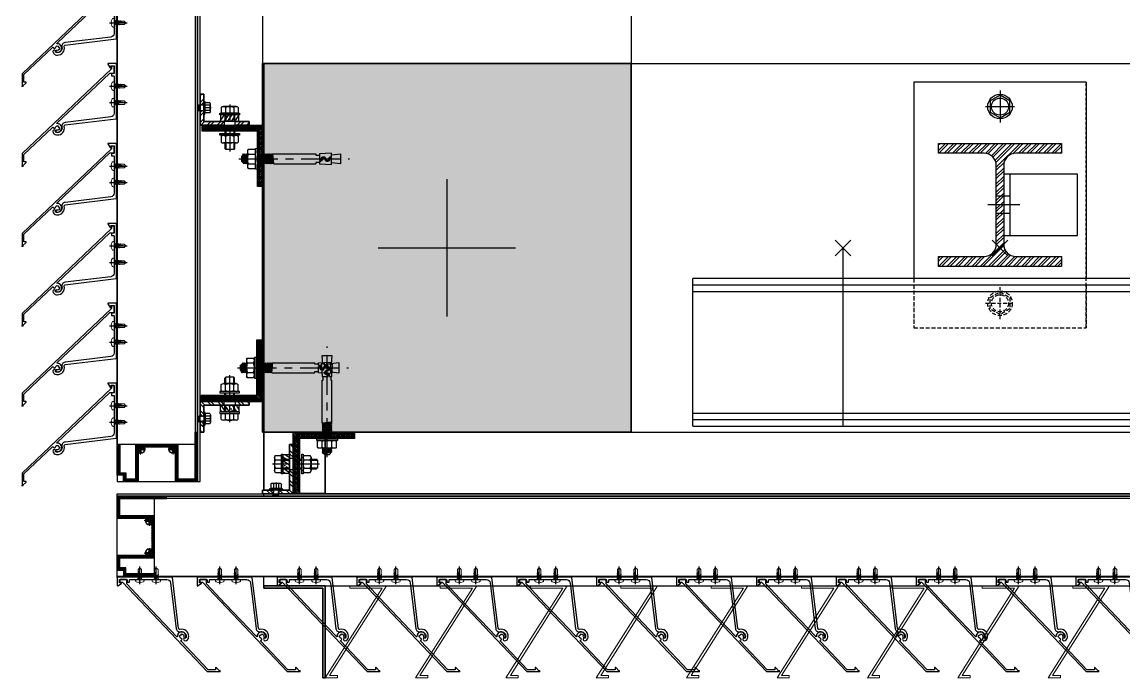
# Model space of a CAD drawing. Header units: millimetres. Extents: x 2519235 to 7246330, y 25937 to 201821.
# Drawn here: x 2717348 to 2718245, y 136462 to 136996 of the extents above; entities that cross this region are included whole.
import ezdxf

# ---------------------------------------------------------------- set-up
doc = ezdxf.new("R2010")
doc.units = ezdxf.units.MM
doc.set_wipeout_variables(frame=1)
for name, pattern in [('CENTER', [50.8, 31.75, -6.35, 6.35, -6.35]), ('DXK_LINE_DOT2', [3.9198, 1.9599, -1.9599]), ('HIDDEN', [0.375, 0.25, -0.125]), ('HIDDEN2', [4.7625, 3.175, -1.5875])]:
    doc.linetypes.add(name, pattern=pattern)
for name, color, linetype in [('000 - 0_HIDE_OBJ_FRAMING_DEF_SUB_1', 7, 'Continuous'), ('000 - CONCRETE_COL_CUT_COLOR_1', 7, 'Continuous'), ('000 - CONCRETE_COL_CUT_COLOR_5', 7, 'Continuous'), ('000 - CONCRETE_COL_HATCH_', 7, 'Continuous'), ('000 - CONCRETE_COL_WIPEOUT_', 7, 'Continuous'), ('000 - STRUCTURE_STEEL_ACCESORIES_MAIN_COLOR_2', 7, 'Continuous'), ('000 - STRUCTURE_STEEL_ACCESORIES_WIPEOUT_', 7, 'Continuous'), ('010 - ASPG_ACCESSORIES_HATCH_', 7, 'Continuous'), ('010 - ASPG_ACCESSORIES_MAIN_COLOR_1', 7, 'Continuous'), ('010 - ASPG_ACCESSORIES_SUB_COLOR_1', 7, 'Continuous'), ('010 - ASPG_ACCESSORIES_SUB_COLOR_2', 7, 'Continuous'), ('010 - ASPG_ACCESSORIES_SYMBOL_', 7, 'Continuous'), ('010 - ASPG_ACCESSORIES_WIPEOUT_', 7, 'Continuous'), ('010 - ASPG_EXTR_DEF_SUB', 7, 'Continuous'), ('010 - ASPG_EXTR_MAIN_COLOR_2', 7, 'Continuous'), ('010 - ASPG_FASTERN_DEF_SUB', 7, 'Continuous'), ('010 - ASPG_FASTERN_HIDDEN_', 7, 'Continuous'), ('010 - ASPG_FASTERN_MAIN_COLOR_1', 7, 'Continuous'), ('010 - ASPG_FASTERN_SUB_COLOR_2', 7, 'Continuous'), ('010 - ASPG_FRAMING_CUT_COLOR_4', 7, 'Continuous'), ('010 - ASPG_FRAMING_HATCH_', 7, 'Continuous'), ('010 - ASPG_FRAMING_MAIN_COLOR_2', 7, 'Continuous'), ('010 - ASPG_FRAMING_SUB_COLOR_2', 7, 'Continuous'), ('010 - ASPG_FRAMING_WIPEOUT_', 7, 'Continuous'), ('_BOLT-M10', 7, 'Continuous'), ('_C-SC', 7, 'Continuous'), ('_Hatch', 7, 'Continuous'), ('_LOUVER-SB', 7, 'Continuous'), ('A-GENM', 7, 'Continuous'), ('A-GLAZ-CURT', 7, 'Continuous'), ('BOLT & SCREW', 7, 'Continuous'), ('Center Line', 7, 'CENTER'), ('Xref-PLAN-106.940$0$_C300x300', 7, 'Continuous'), ('Xref-PLAN-106.940$0$_PP-Dim', 7, 'Continuous')]:
    doc.layers.add(name, color=color, linetype=linetype)
doc.layers.add('12-GRID', color=7, linetype='CENTER', lineweight=13)
doc.layers.add('SCREW', color=7, linetype='Continuous', lineweight=5)
pattern_1 = [(45, (68845973.911, -106253.634), (-4.0411152545, 4.0411152545), []), (45, (68845976.6053, -106253.634), (-4.0411152545, 4.0411152545), [])]

# ---------------------------------------------------------------- blocks, each defined once
blk = doc.blocks.new('_C-SC')
at = {"layer": '_Hatch'}
h = blk.add_hatch(dxfattribs=at)
h.set_pattern_fill('STEEL', scale=1.5)
h.set_pattern_definition([(45, (-1941.0177, -2436.031), (-3.367596, 3.367596), []), (45, (-1941.0177, -2433.6497), (-3.367596, 3.367596), [])])
h.paths.add_polyline_path([(3, 67), (3, 3, 0.414214), (13, -7), (50, -7), (50, -15), (-50, -15), (-50, -7), (-13, -7, 0.414214), (-3, 3), (-3, 67, 0.414214), (-13, 77), (-50, 77), (-50, 85), (50, 85), (50, 77), (13, 77, 0.414214)])
at = {"color": 7, "linetype": 'Continuous'}
for p, q in [((70, 135), (-70, 135)), ((-70, 135), (-70, -25)), ((70, 135), (70, -25))]:
    blk.add_line(p, q, dxfattribs=at)
at = {"color": 7, "linetype": 'DXK_LINE_DOT2'}
for p, q in [((-70, 135), (-70, -25)), ((70, 135), (-70, 135)), ((70, -25), (70, 135))]:
    blk.add_line(p, q, dxfattribs=at)
at = {"color": 7, "linetype": 'HIDDEN2'}
for p, q in [((-70, -25), (-70, -65)), ((70, -65), (70, -25)), ((-70, -30.08), (-70, -65)), ((70, -30.08), (70, -65)), ((-70, -65), (70, -65)), ((-70, -65), (70, -65))]:
    blk.add_line(p, q, dxfattribs=at)
at = {"color": 7}
blk.add_lwpolyline([(-50, 85), (50, 85), (50, 77), (13, 77, 0.414214), (3, 67), (3, 3, 0.414214), (13, -7), (50, -7), (50, -15), (-50, -15), (-50, -7), (-13, -7, 0.414214), (-3, 3), (-3, 67, 0.414214), (-13, 77), (-50, 77)], format="xyb", close=True, dxfattribs=at)
for points in [[(63, 60), (3, 60), (3, 10), (63, 10)], [(63, 60), (8, 60), (8, 10), (63, 10)]]:
    blk.add_lwpolyline(points, close=True, dxfattribs=at)
at = {"layer": '_BOLT-M10', "color": 7}
for p, q in [((0, 128.05), (0, 101.95)), ((-11.69, 115), (11.69, 115)), ((3, 42), (-3, 42)), ((8, 42), (3, 42)), ((16, 35), (-10, 35)), ((3, 28), (-3, 28)), ((8, 28), (3, 28))]:
    blk.add_line(p, q, dxfattribs=at)
blk.add_lwpolyline([(-8, 110.38), (0, 105.76), (8, 110.38), (8, 119.62), (0, 124.24), (-8, 119.62)], close=True, dxfattribs=at)
for radius in [10, 6.93]:
    blk.add_circle((0, 115), radius, dxfattribs=at)
at = {"layer": 'Defpoints', "color": 7}
for p, q in [((6.35, -6.35), (-6.35, 6.35)), ((-6.35, -6.35), (6.35, 6.35))]:
    blk.add_line(p, q, dxfattribs=at)
at = {"layer": 'Defpoints', "color": 7, "linetype": 'HIDDEN2'}
for p, q in [((0, -58.05), (0, -31.95)), ((-11.69, -45), (11.69, -45))]:
    blk.add_line(p, q, dxfattribs=at)
blk.add_lwpolyline([(-8, -40.38), (0, -35.76), (8, -40.38), (8, -49.62), (0, -54.24), (-8, -49.62)], close=True, dxfattribs=at)
for radius in [10, 6.93]:
    blk.add_circle((0, -45), radius, dxfattribs=at)
blk = doc.blocks.new('*U363')
at = {"color": 7}
for p, q in [((5227.89, -25), (-122.11, -25)), ((-122.11, -144.93), (-122.11, -25)), ((-122.11, -30.08), (5227.89, -30.08)), ((-122.11, -35.39), (5227.89, -35.39)), ((-122.11, -134.54), (5227.89, -134.54)), ((-122.11, -139.62), (5227.89, -139.62)), ((-122.11, -144.93), (5227.89, -144.93))]:
    blk.add_line(p, q, dxfattribs=at)
at = {"layer": 'Defpoints', "color": 7}
for p, q in [((6.35, -6.35), (-6.35, 6.35)), ((-6.35, -6.35), (6.35, 6.35)), ((0, 0), (0, -144.93))]:
    blk.add_line(p, q, dxfattribs=at)
blk = doc.blocks.new('DPA_CP_Entrance Louver Grill Vertical - Louver Grill Vertical Z-27953553-ENTRANCE 1 - LOWER ROOF LEVEL PLAN')
at = {"layer": '000 - 0_HIDE_OBJ_FRAMING_DEF_SUB_1', "color": 7, "lineweight": 35}
for p, q in [((652, 200), (650, 200)), ((650, 200), (650, 125)), ((652, 127), (652, 200)), ((700, 127), (652, 127)), ((700, 125), (700, 127)), ((650, 125), (700, 125)), ((700, 50), (650, 50)), ((650, 50), (650, 0)), ((700, 0), (700, 50)), ((650, 0), (700, 0))]:
    blk.add_line(p, q, dxfattribs=at)
at = {"layer": '000 - 0_HIDE_OBJ_FRAMING_DEF_SUB_1', "color": 7}
for p, q in [((700, 125), (-700, 125)), ((700, 125), (700, 50)), ((700, 50), (-700, 50))]:
    blk.add_line(p, q, dxfattribs=at)
blk = doc.blocks.new('GM_Louver Grill Vertical Z1 - Z Profile-27946408-ENTRANCE 1 - LOWER ROOF LEVEL PLAN')
at = {"layer": '000 - 0_HIDE_OBJ_FRAMING_DEF_SUB_1', "color": 7, "lineweight": 9}
for p, q in [((46.37, 73), (0.1, 0)), ((3.73, 2), (50, 75)), ((50, 75), (40, 75)), ((40, 75), (40, 73)), ((40, 73), (46.37, 73)), ((0.1, 0), (30, 0)), ((30, 2), (3.73, 2)), ((30, 0), (30, 2))]:
    blk.add_line(p, q, dxfattribs=at)
blk = doc.blocks.new('A$C7e7c92b9')
at = {"layer": 'A-GENM', "color": 7, "lineweight": 9, "rotation": 180}
for p in [(118720.18, 9933.47), (118793.71, 9933.47), (118867.24, 9933.47), (118940.77, 9933.47), (119014.3, 9933.47), (119087.83, 9933.47), (119161.35, 9933.47), (119234.88, 9933.47), (119308.41, 9933.47)]:
    blk.add_blockref('GM_Louver Grill Vertical Z1 - Z Profile-27946408-ENTRANCE 1 - LOWER ROOF LEVEL PLAN', p, dxfattribs=at)
at = {"layer": 'A-GLAZ-CURT', "color": 7, "rotation": 180}
blk.add_blockref('DPA_CP_Entrance Louver Grill Vertical - Louver Grill Vertical Z-27953553-ENTRANCE 1 - LOWER ROOF LEVEL PLAN', (119320.18, 10058.47), dxfattribs=at)
blk = doc.blocks.new('Xref-PLAN-106.940$0$_C300-300')
at = {"color": 7}
blk.add_lwpolyline([(-150, 0), (150, 0), (150, -300), (-150, -300)], close=True, dxfattribs=at)
at = {"layer": 'Defpoints', "color": 7}
for p, q in [((0, -94.1), (0, -205.9)), ((-55.9, -150), (55.9, -150))]:
    blk.add_line(p, q, dxfattribs=at)
blk = doc.blocks.new('Xref-PLAN-106.940')
at = {"layer": 'Xref-PLAN-106.940$0$_PP-Dim', "color": 7}
for p, q in [((118619.18, 12230.69), (118619.18, 10058.4)), ((118919.18, 12230.69), (118919.18, 10358.4)), ((118919.18, 10358.4), (124394.18, 10358.4)), ((118619.18, 10058.4), (124394.18, 10058.4))]:
    blk.add_line(p, q, dxfattribs=at)
at = {"layer": 'Xref-PLAN-106.940$0$_C300x300', "color": 7}
blk.add_blockref('Xref-PLAN-106.940$0$_C300-300', (118769.18, 10358.4), dxfattribs=at)
blk = doc.blocks.new('*U2096')
at = {"layer": '000 - CONCRETE_COL_HATCH_'}
h = blk.add_hatch(dxfattribs=at)
h.set_pattern_fill('AR-CONC', scale=0.04)
h.set_pattern_definition([(50, (598.004, -835906.8257), (7.28738676, -0.63756342), [0.762, -8.382]), (355, (598.004, -835906.826), (-1.40973686, 7.64227381), [0.6096, -6.70562337]), (100.4514447, (598.6115, -835906.879), (5.877649884, 7.004710076), [0.64760035, -7.123609784]), (46.1842, (598.004, -835904.794), (10.84316164, -1.68169312), [1.143, -12.573]), (96.6355576, (598.908, -835904.934), (9.49616536, 9.89704498), [0.97140093, -10.68542433]), (351.1841512, (598.004, -835904.794), (9.49616536, 9.89704498), [0.91439868, -10.05838928]), (21, (599.02, -835905.3017), (6.06457565, -4.090607927), [0.762, -8.382]), (326, (599.02, -835905.302), (2.472081134, 7.367518645), [0.6096, -6.7056]), (71.451445, (599.5256, -835905.6426), (8.53665677, 3.276910755), [0.64760035, -7.123597504]), (37.5, (598.0042, -835906.8257), (0.12354413, 3.382201555), [0, -6.62432, 0, -6.8072, 0, -6.731]), (7.5, (598.0042, -835906.8257), (2.6727865, 4.007222993), [0, -3.88112, 0, -6.47192, 0, -2.5654]), (327.5, (595.7385, -835906.8257), (5.423623807, -0.22914976), [0, -2.54, 0, -7.9248, 0, -10.5156]), (317.5, (594.7225, -835906.8257), (5.925167255, 1.01705964), [0, -3.302, 0, -5.26288, 0, -7.4676])])
h.paths.add_polyline_path([(0, 0), (299, 0), (299, 300), (0, 300)])
at = {"layer": '000 - CONCRETE_COL_CUT_COLOR_1', "color": 7, "lineweight": -2}
blk.add_lwpolyline([(0, 0), (299, 0), (299, 300), (0, 300), (0, 300), (0, 300), (0, 300), (0, 300), (0, 300), (0, 300), (0, 300), (0, 300), (0, 300), (0, 300), (0, 300), (0, 300), (0, 300), (0, 300), (0, 300), (0, 300), (0, 300), (0, 300), (0, 300), (0, 300), (0, 300), (0, 300), (0, 300), (0, 300), (0, 300), (0, 300), (0, 300), (0, 300), (0, 300), (0, 300), (0, 300), (0, 300), (0, 300), (0, 300), (0, 300), (0, 300), (0, 300), (0, 300), (0, 300), (0, 300), (0, 300), (0, 300), (0, 300), (0, 300)], close=True, dxfattribs=at)
blk = doc.blocks.new('A$C6d15e31b')
at = {"color": 7}
blk.add_blockref('Xref-PLAN-106.940', (-135619.34, -23258.4), dxfattribs=at)
at = {"layer": '000 - 0_HIDE_OBJ_FRAMING_DEF_SUB_1', "color": 7}
blk.add_blockref('A$C7e7c92b9', (-135619.34, -23258.4), dxfattribs=at)
at = {"layer": '_C-SC', "color": 7}
blk.add_blockref('_C-SC', (-16400.07, -13050), dxfattribs=at)
at = {"layer": '_LOUVER-SB', "color": 7}
blk.add_blockref('*U363', (-16527.89, -13050), dxfattribs=at)
at = {"layer": '000 - CONCRETE_COL_CUT_COLOR_5', "color": 7}
blk.add_blockref('*U2096', (-16999.16, -13200), dxfattribs=at)
blk = doc.blocks.new('*U2952')
at = {"layer": '12-GRID', "color": 7, "linetype": 'CENTER'}
for p, q in [((0, -6.2), (0, 2.2)), ((-4.2, -2), (4.2, -2))]:
    blk.add_line(p, q, dxfattribs=at)
at = {"layer": 'BOLT & SCREW', "color": 7}
for p, q in [((-0.55, -1.77), (-1.77, -1.56)), ((-0.55, -2.23), (-1.77, -2.44)), ((-0.46, -1.77), (-0.88, -1.56)), ((-0.46, -2.23), (-0.88, -2.44)), ((-0.23, -1.45), (-0.44, -0.23)), ((-0.23, -1.54), (-0.44, -1.12)), ((-0.23, -2.46), (-0.44, -2.88)), ((-0.23, -2.55), (-0.44, -3.77)), ((0.23, -1.45), (0.44, -0.23)), ((0.23, -1.54), (0.44, -1.12)), ((0.44, -2.88), (0.23, -2.46)), ((0.23, -2.55), (0.44, -3.77)), ((0.46, -1.77), (0.88, -1.56)), ((0.46, -2.23), (0.88, -2.44)), ((0.55, -1.77), (1.77, -1.56)), ((0.55, -2.23), (1.77, -2.44))]:
    blk.add_line(p, q, dxfattribs=at)
for points in [[(-1.77, -1.56), (-0.88, -1.56, 0.414214), (-0.44, -1.12), (-0.44, -0.23), (0.44, -0.23), (0.44, -1.12, 0.414214), (0.88, -1.56), (1.77, -1.56), (1.77, -2.44), (0.88, -2.44, 0.414214), (0.44, -2.88), (0.44, -3.77), (-0.44, -3.77), (-0.44, -2.88, 0.414214), (-0.88, -2.44), (-1.77, -2.44)], [(0.23, -2.46, -0.414214), (0.46, -2.23), (0.55, -2.23), (0.55, -1.77), (0.46, -1.77, -0.414214), (0.23, -1.54), (0.23, -1.45), (-0.23, -1.45), (-0.23, -1.54, -0.414214), (-0.46, -1.77), (-0.55, -1.77), (-0.55, -2.23), (-0.46, -2.23, -0.414214), (-0.23, -2.46), (-0.23, -2.55), (0.23, -2.55)]]:
    blk.add_lwpolyline(points, format="xyb", close=True, dxfattribs=at)
blk.add_circle((0, -2), 3.5, dxfattribs=at)
blk = doc.blocks.new('000_ASPG_TYP_FILES_20260218-010703_FRAME_EXTR_')
at = {"layer": '010 - ASPG_FRAMING_HATCH_'}
h = blk.add_hatch(dxfattribs=at)
h.set_pattern_fill('ANSI32', scale=0.1, angle=180)
edge = h.paths.add_edge_path()
edge.add_line((2, 16), (2, 2))
edge.add_line((2, 2), (39.7, 2))
edge.add_arc((39.7, 1.7), 0.3, 0, 90, ccw=False)
edge.add_line((40, 1.7), (40, 0.3))
edge.add_arc((39.7, 0.3), 0.3, -90, 0, ccw=False)
edge.add_line((39.7, 0), (0.3, 0))
edge.add_arc((0.3, 0.3), 0.3, 180, 270, ccw=False)
edge.add_line((0, 0.3), (0, 17.7))
edge.add_arc((0.3, 17.7), 0.3, 90, 180, ccw=False)
edge.add_line((0.3, 18), (22.56, 18))
edge.add_arc((22.56, 18.5), 0.5, 270, 380.20955)
edge.add_arc((26.17, 19.83), 3.35, 182.06379, 200.20955, ccw=False)
edge.add_arc((23.58, 19.74), 0.76, 2.06379, 182.06379, ccw=False)
edge.add_arc((26.17, 19.83), 1.83, 182.06379, 447.93621)
edge.add_arc((26.26, 22.42), 0.76, 87.93621, 267.93621, ccw=False)
edge.add_arc((26.17, 19.83), 3.35, 69.79045, 87.93621, ccw=False)
edge.add_arc((27.5, 23.44), 0.5, 249.79045, 360)
edge.add_line((28, 23.44), (28, 26.68))
edge.add_line((28, 26.68), (28.5, 27.18))
edge.add_line((28.5, 27.18), (28, 27.68))
edge.add_line((28, 27.68), (28, 38.62))
edge.add_line((28, 38.62), (28.5, 39.12))
edge.add_line((28.5, 39.12), (28, 39.62))
edge.add_line((28, 39.62), (28, 42.86))
edge.add_arc((27.5, 42.86), 0.5, 0, 110.20955)
edge.add_arc((26.17, 46.47), 3.35, 272.06379, 290.20955, ccw=False)
edge.add_arc((26.26, 43.88), 0.76, 92.06379, 272.06379, ccw=False)
edge.add_arc((26.17, 46.47), 1.83, 272.06379, 537.93621)
edge.add_arc((23.58, 46.56), 0.76, 177.93621, 357.93621, ccw=False)
edge.add_arc((26.17, 46.47), 3.35, 159.79045, 177.93621, ccw=False)
edge.add_arc((22.56, 47.8), 0.5, 339.79045, 450)
edge.add_line((22.56, 48.3), (0.3, 48.3))
edge.add_arc((0.3, 48.6), 0.3, 180, 270, ccw=False)
edge.add_line((0, 48.6), (0, 60))
edge.add_arc((0.3, 60), 0.3, 90, 180, ccw=False)
edge.add_line((0.3, 60.3), (5, 60.3))
edge.add_line((5, 60.3), (5, 65))
edge.add_arc((5.3, 65), 0.3, 90, 180, ccw=False)
edge.add_line((5.3, 65.3), (30, 65.3))
edge.add_line((30, 65.3), (30, 63.6))
edge.add_arc((29.7, 63.6), 0.3, -90, 0, ccw=False)
edge.add_line((29.7, 63.3), (7.3, 63.3))
edge.add_arc((7.3, 63), 0.3, 90, 180)
edge.add_line((7, 63), (7, 58.3))
edge.add_line((7, 58.3), (2.3, 58.3))
edge.add_arc((2.3, 58), 0.3, 90, 180)
edge.add_line((2, 58), (2, 50.6))
edge.add_arc((2.3, 50.6), 0.3, 180, 270)
edge.add_line((2.3, 50.3), (29.7, 50.3))
edge.add_arc((29.7, 50), 0.3, 0, 90, ccw=False)
edge.add_line((30, 50), (30, 26.68))
edge.add_line((30, 26.68), (30, 16.3))
edge.add_arc((29.7, 16.3), 0.3, -90, 0, ccw=False)
edge.add_line((29.7, 16), (2, 16))
at = {"layer": '010 - ASPG_FRAMING_CUT_COLOR_4', "color": 7}
blk.add_lwpolyline([(2, 16), (2, 2), (39.7, 2, -0.414214), (40, 1.7), (40, 0.3, -0.414214), (39.7, 0), (0.3, 0, -0.414214), (0, 0.3), (0, 17.7, -0.414214), (0.3, 18), (22.56, 18, 0.52173), (23.03, 18.67, -0.079342), (22.82, 19.71, -1), (24.34, 19.76, 2.296346), (26.24, 21.66, -1), (26.29, 23.18, -0.079342), (27.33, 22.97, 0.52173), (28, 23.44), (28, 26.68), (28.5, 27.18), (28, 27.68), (28, 38.62), (28.5, 39.12), (28, 39.62), (28, 42.86, 0.52173), (27.33, 43.33, -0.079342), (26.29, 43.12, -1), (26.24, 44.64, 2.296346), (24.34, 46.54, -1), (22.82, 46.59, -0.079342), (23.03, 47.63, 0.52173), (22.56, 48.3), (0.3, 48.3, -0.414214), (0, 48.6), (0, 60, -0.414214), (0.3, 60.3), (5, 60.3), (5, 65, -0.414214), (5.3, 65.3), (30, 65.3), (30, 63.6, -0.414214), (29.7, 63.3), (7.3, 63.3, 0.414214), (7, 63), (7, 58.3), (2.3, 58.3, 0.414214), (2, 58), (2, 50.6, 0.414214), (2.3, 50.3), (29.7, 50.3, -0.414214), (30, 50), (30, 26.68), (30, 16.3, -0.414214), (29.7, 16)], format="xyb", close=True, dxfattribs=at)
at = {"color": 7}
for p in [(26.17, 48.47), (26.17, 21.83)]:
    blk.add_blockref('*U2952', p, dxfattribs=at)
blk = doc.blocks.new('PZG35-9D5')
at = {"layer": 'Center Line', "color": 7}
blk.add_line((0, 3.73), (0, -10.53), dxfattribs=at)
at = {"layer": 'SCREW', "color": 7}
for p, q in [((-1.4, 0), (-1.4, -1.09)), ((1.4, 0), (1.4, -0.59)), ((-1.85, -1.4), (1.85, -0.9)), ((-1.85, -1.4), (-1.4, -1.09)), ((-1.85, -1.4), (-1.4, -1.71)), ((-1.85, -2.7), (1.85, -2.2)), ((-1.85, -2.7), (-1.4, -2.39)), ((-1.85, -2.7), (-1.4, -3.01)), ((-1.85, -4), (-1.4, -3.69)), ((-1.85, -4), (-0.99, -3.88)), ((-1.85, -4), (-1.4, -4.31)), ((-1.4, -1.09), (1.4, -0.59)), ((-1.4, -1.71), (1.4, -1.21)), ((-1.4, -1.71), (-1.4, -2.39)), ((-1.4, -2.39), (1.4, -1.89)), ((-1.4, -3.01), (1.4, -2.51)), ((-1.4, -3.01), (-1.4, -3.69)), ((-1.4, -3.69), (-0.84, -3.59)), ((-1.4, -4.31), (-1.18, -4.27)), ((-1.4, -4.31), (-1.4, -8.1)), ((0, -9.5), (-1.4, -8.1)), ((0, -9.5), (1.4, -8.1)), ((0.56, -3.34), (1.4, -3.19)), ((0.71, -3.65), (1.85, -3.5)), ((0.71, -3.93), (1.4, -3.81)), ((0.71, -4.61), (1.4, -4.49)), ((0.71, -4.95), (1.85, -4.8)), ((0.71, -5.23), (1.4, -5.11)), ((1.85, -0.9), (1.4, -0.59)), ((1.85, -0.9), (1.4, -1.21)), ((1.4, -1.21), (1.4, -1.89)), ((1.85, -2.2), (1.4, -1.89)), ((1.85, -2.2), (1.4, -2.51)), ((1.4, -2.51), (1.4, -3.19)), ((1.85, -3.5), (1.4, -3.19)), ((1.85, -3.5), (1.4, -3.81)), ((1.4, -3.81), (1.4, -4.49)), ((1.85, -4.8), (1.4, -4.49)), ((1.85, -4.8), (1.4, -5.11)), ((1.4, -5.11), (1.4, -8.1))]:
    blk.add_line(p, q, dxfattribs=at)
blk.add_lwpolyline([(0, -9.5), (0.71, -5.23), (0.71, -3.6, 0.417657), (0.41, -3.3, 0.108102), (-0.84, -3.59), (-1.4, -4.7)], format="xyb", dxfattribs=at)
blk = doc.blocks.new('*U2951')
at = {"layer": 'SCREW', "color": 7}
blk.add_lwpolyline([(3.03, 1.78, 0.09906), (0.8, 2.55), (0.8, 2.27), (-0.8, 2.27), (-0.8, 2.55, 0.09906), (-3.03, 1.78, 0.266588), (-3.5, 0.96), (-3.5, 0.2, 0.414214), (-3.3, 0), (3.3, 0, 0.414214), (3.5, 0.2), (3.5, 0.96, 0.266588)], format="xyb", close=True, dxfattribs=at)
blk.add_blockref('PZG35-9D5', (0, 0), dxfattribs=at)
blk = doc.blocks.new('*U2950')
at = {"color": 7}
blk.add_point((0, 0), dxfattribs=at)
at = {"layer": '010 - ASPG_ACCESSORIES_MAIN_COLOR_1', "color": 7}
blk.add_lwpolyline([(-39.7, -0.6, 0.414214), (-40, -0.9), (-40, -7.37, 0.57735), (-39.65, -7.57), (-36.64, -5.83, 0.767327), (-36.79, -5.3), (-37.9, -5.3, -0.414214), (-38.2, -5), (-38.2, -2.8, -0.414214), (-38, -2.6), (-32.18, -2.6, -0.388879), (-31.98, -2.78), (-31.85, -4.34, 0.388879), (-31.35, -4.8), (-30.3, -4.8, 0.414214), (-30, -4.5), (-30, -2.9, -0.414214), (-29.7, -2.6), (0.41, -2.6, -0.378969), (3.39, -5.24), (7.95, -42.52, 0.446593), (11.62, -45.08, -0.489802), (16.08, -48.68), (16.06, -49.36, -0.18248), (15.8, -50.02, -0.267949), (15.33, -50.17, 1.122115), (15.1, -52.34, 0.405004), (18.06, -49.4), (18.08, -48.72, 0.489805), (11.16, -43.13, -0.446597), (9.94, -42.28), (4.87, -0.85, 0.364176), (4.57, -0.6)], format="xyb", close=True, dxfattribs=at)
at = {"layer": '010 - ASPG_EXTR_DEF_SUB', "color": 7}
for p in [(-40, -0.5), (43.44, -76.9), (43.44, -77.5)]:
    blk.add_point(p, dxfattribs=at)
at = {"layer": '010 - ASPG_EXTR_MAIN_COLOR_2', "color": 7}
blk.add_lwpolyline([(11.37, -48.15), (11.47, -47.44), (12.18, -47.56), (12.29, -46.79, -0.535538), (14.19, -49.17, 0.991572), (15.66, -49.58, 1.157025), (8.79, -48.77, -0.688558), (8.27, -48.99), (-17.14, -22.17), (-32.34, -6.13), (-32.34, -2.9, 0.414312), (-32.64, -2.6), (-37.54, -2.6, 0.414116), (-37.84, -2.9), (-37.84, -4.3, 0.414214), (-37.54, -4.6), (-35.99, -4.6, -0.205895), (-35.77, -4.69), (33.23, -77.5), (43.14, -77.5, 0.668179), (43.36, -76.99), (40.52, -74.15, 0.668179), (40.01, -74.36), (40.01, -76), (33.87, -76), (11.86, -52.78, -0.558354), (12.08, -51.95, 0.766275), (12.04, -50.39, -0.438583), (10.71, -48.05)], format="xyb", close=True, dxfattribs=at)
at = {"layer": 'SCREW', "color": 7, "rotation": 180}
for p in [(-21.65, -2.5), (-8.24, -2.5)]:
    blk.add_blockref('*U2951', p, dxfattribs=at)
blk = doc.blocks.new('*U2380')
at = {"color": 7}
blk.add_wipeout([(1440, 4), (60, 4), (60, 69.3), (1440, 69.3)], dxfattribs=at).dxf.layer = '010 - ASPG_FRAMING_WIPEOUT_'
at = {"layer": '010 - ASPG_FRAMING_MAIN_COLOR_2', "color": 7}
blk.add_lwpolyline([(1410, 69.3), (90, 69.3), (90, 6), (1410, 6)], close=True, dxfattribs=at)
at = {"layer": '010 - ASPG_FRAMING_SUB_COLOR_2', "color": 7}
for points in [[(1440, 4), (60, 4), (60, 69.3), (1440, 69.3)], [(60, 2), (60, 4), (1440, 4), (1440, 2)]]:
    blk.add_lwpolyline(points, close=True, dxfattribs=at)
at = {"color": 7, "xscale": -1, "rotation": 180}
for p in [(1075, 69.3), (1140, 69.3), (1205, 69.3), (1270, 69.3), (1335, 69.3), (1400, 69.3)]:
    blk.add_blockref('*U2950', p, dxfattribs=at)
at = {"color": 7, "xscale": -1}
blk.add_blockref('000_ASPG_TYP_FILES_20260218-010703_FRAME_EXTR_', (1440, 4), dxfattribs=at)
blk = doc.blocks.new('*U2379')
at = {"color": 7}
blk.add_wipeout([(1519.3, 4), (60, 4), (60, 69.3), (1519.3, 69.3)], dxfattribs=at).dxf.layer = '010 - ASPG_FRAMING_WIPEOUT_'
at = {"layer": '010 - ASPG_FRAMING_MAIN_COLOR_2', "color": 7}
blk.add_lwpolyline([(1489.3, 69.3), (90, 69.3), (90, 6), (1489.3, 6)], close=True, dxfattribs=at)
at = {"layer": '010 - ASPG_FRAMING_SUB_COLOR_2', "color": 7}
for points in [[(1519.3, 4), (60, 4), (60, 69.3), (1519.3, 69.3)], [(60, 2), (60, 4), (1519.3, 4), (1519.3, 2)]]:
    blk.add_lwpolyline(points, close=True, dxfattribs=at)
at = {"color": 7, "rotation": 180}
for p in [(699.3, 69.3), (764.3, 69.3), (829.3, 69.3), (894.3, 69.3), (959.3, 69.3), (1024.3, 69.3), (1089.3, 69.3), (1154.3, 69.3), (1219.3, 69.3), (1284.3, 69.3), (1349.3, 69.3), (1414.3, 69.3), (1479.3, 69.3)]:
    blk.add_blockref('*U2950', p, dxfattribs=at)
at = {"color": 7, "xscale": -1}
blk.add_blockref('000_ASPG_TYP_FILES_20260218-010703_FRAME_EXTR_', (1519.3, 4), dxfattribs=at)
blk = doc.blocks.new('W-1-PP17-ENT1_REV02_20260416-153151_PP17_ENT1_ASPG_MAIN_UPPL')
at = {"color": 7, "rotation": 179.9999999999999}
blk.add_blockref('*U2379', (-15599, -13248), dxfattribs=at)
at = {"color": 7, "xscale": -1.000000000000002, "rotation": 90}
blk.add_blockref('*U2380', (-17049, -11800), dxfattribs=at)
blk = doc.blocks.new('*U3382')
at = {"layer": '010 - ASPG_ACCESSORIES_SUB_COLOR_2', "color": 7}
for p, q in [((-2.08, -1.55), (-2.08, 0)), ((2.08, -1.05), (2.08, 0)), ((-2.73, -1.9), (2.73, -1.4)), ((-2.73, -1.9), (-2.08, -1.55)), ((-2.73, -1.9), (-2.08, -2.25)), ((-2.73, -3.7), (2.73, -3.2)), ((-2.73, -3.7), (-2.08, -3.35)), ((-2.73, -3.7), (-2.08, -4.05)), ((-2.73, -5.5), (2.73, -5)), ((-2.73, -5.5), (2.73, -5)), ((-2.73, -5.5), (-2.08, -5.15)), ((-2.73, -5.5), (-2.08, -5.15)), ((-2.73, -5.5), (-2.08, -5.85)), ((-2.73, -5.5), (-2.08, -5.85)), ((-2.73, -7.3), (2.73, -6.8)), ((-2.73, -7.3), (-2.08, -6.95)), ((-2.73, -7.3), (-2.08, -7.65)), ((-2.73, -9.1), (-2.08, -8.75)), ((-2.08, -1.55), (2.08, -1.05)), ((-2.08, -2.25), (2.08, -1.75)), ((-2.08, -3.35), (-2.08, -2.25)), ((-2.08, -3.35), (2.08, -2.85)), ((-2.08, -4.05), (2.08, -3.55)), ((-2.08, -5.15), (-2.08, -4.05)), ((-2.08, -5.15), (2.08, -4.65)), ((-2.08, -5.15), (2.08, -4.65)), ((-2.08, -5.85), (2.08, -5.35)), ((-2.08, -5.85), (2.08, -5.35)), ((-2.08, -6.95), (-2.08, -5.85)), ((-2.08, -6.95), (-2.08, -5.85)), ((-2.08, -6.95), (2.08, -6.45)), ((-2.08, -7.65), (2.08, -7.15)), ((-2.08, -8.75), (-2.08, -7.65)), ((-2.08, -8.75), (-1.06, -8.61)), ((0.43, -8.44), (2.08, -8.25)), ((0.71, -8.78), (2.73, -8.6)), ((0.71, -9.1), (2.08, -8.95)), ((2.73, -1.4), (2.08, -1.05)), ((2.73, -1.4), (2.08, -1.75)), ((2.08, -2.85), (2.08, -1.75)), ((2.73, -3.2), (2.08, -2.85)), ((2.73, -3.2), (2.08, -3.55)), ((2.08, -4.65), (2.08, -3.55)), ((2.73, -5), (2.08, -4.65)), ((2.73, -5), (2.08, -4.65)), ((2.73, -5), (2.08, -5.35)), ((2.73, -5), (2.08, -5.35)), ((2.08, -6.45), (2.08, -5.35)), ((2.08, -6.45), (2.08, -5.35)), ((2.73, -6.8), (2.08, -6.45)), ((2.73, -6.8), (2.08, -7.15)), ((2.08, -8.25), (2.08, -7.15)), ((2.73, -8.6), (2.08, -8.25)), ((2.73, -8.6), (2.08, -8.95)), ((2.08, -10.05), (2.08, -8.95)), ((-2.73, -9.1), (-1.57, -8.98)), ((-2.73, -9.1), (-2.08, -9.45)), ((-2.73, -10.9), (-2.08, -10.55)), ((-2.73, -10.9), (-1.84, -10.81)), ((-2.73, -10.9), (-2.08, -11.25)), ((-2.08, -9.45), (-1.63, -9.39)), ((-2.08, -10.55), (-2.08, -9.45)), ((-2.08, -10.55), (-1.8, -10.51)), ((-2.08, -11.25), (-1.91, -11.23)), ((-2.08, -12.4), (-2.08, -11.25)), ((-2.08, -12.4), (-2.08, -15.6)), ((0, -17.2), (-2.08, -15.6)), ((0, -17.2), (2.08, -15.6)), ((0.71, -10.21), (2.08, -10.05)), ((0.71, -10.58), (2.73, -10.4)), ((0.71, -10.9), (2.08, -10.75)), ((2.73, -10.4), (2.08, -10.05)), ((2.73, -10.4), (2.08, -10.75)), ((2.08, -10.75), (2.08, -15.6))]:
    blk.add_line(p, q, dxfattribs=at)
blk.add_lwpolyline([(0, -17.2), (0.71, -11.46), (0.71, -8.74, 0.417657), (0.41, -8.44, 0.070993), (-1.53, -8.73), (-2.08, -12.4)], format="xyb", dxfattribs=at)
at = {"layer": '010 - ASPG_ACCESSORIES_SYMBOL_', "color": 7, "linetype": 'CENTER'}
blk.add_line((0, 6.14), (0, -18.2), dxfattribs=at)
at = {"layer": '010 - ASPG_FASTERN_MAIN_COLOR_1', "color": 7}
for p, q in [((-5.5, 0.55), (-5.5, 0)), ((5.5, 0), (-5.5, 0)), ((-5.2, 0.85), (-4.17, 1.2)), ((5.2, 0.85), (-5.2, 0.85)), ((-4.17, 5.05), (-4.17, 1.2)), ((4.17, 1.2), (-4.17, 1.2)), ((3.13, 5.45), (-3.13, 5.45)), ((-2.58, 0.85), (-2.08, 1.2)), ((-2.08, 5.05), (-2.08, 1.2)), ((2.08, 5.05), (2.08, 1.2)), ((2.45, 0.85), (2.08, 1.2)), ((4.17, 5.05), (4.17, 1.2)), ((5.2, 0.85), (4.17, 1.2)), ((5.5, 0.55), (5.5, 0))]:
    blk.add_line(p, q, dxfattribs=at)
for centre, radius, start, end in [((-5.2, 0.55), 0.3, 90, 180), ((-3.13, 3.89), 1.56, 48.01708, 131.98292), ((0, -0.18), 5.63, 68.27991, 111.72009), ((3.13, 3.89), 1.56, 48.01708, 131.98292), ((5.2, 0.55), 0.3, 0, 90)]:
    blk.add_arc(centre, radius, start, end, dxfattribs=at)
blk = doc.blocks.new('G$C7D677D58')
at = {"layer": '010 - ASPG_FASTERN_MAIN_COLOR_1'}
h = blk.add_hatch(dxfattribs=at)
h.set_pattern_fill('ANSI35', scale=0.02, angle=280.67684, style=0)
h.set_pattern_definition([(145.676841, (67.453535, -13.0942606), (0.00281929957, 0.00412935224), []), (145.676841, (67.4500606, -13.0949156), (0.00281929957, 0.00412935224), [0.00625, -0.00125, 0, -0.00125])])
h.paths.add_polyline_path([(0.02989, 0.01545), (0.02447, 0.01545), (0.02447, 0.00055), (0.02989, 0.00055)])
at = {"layer": '010 - ASPG_FASTERN_DEF_SUB', "color": 7, "ltscale": 0.1}
blk.add_line((0.03829, 0.008), (0, 0.008, 0), dxfattribs=at)
at = {"layer": '010 - ASPG_FASTERN_MAIN_COLOR_1', "color": 7}
for p, q in [((0.0024, 0.012, 0), (0.0016, 0.0112, 0)), ((0.0016, 0.0048, 0), (0.0016, 0.0112, 0)), ((0.00687, 0.0112, 0), (0.0016, 0.0112, 0)), ((0.00687, 0.012, 0), (0.0024, 0.012, 0)), ((0.00687, 0.0028, 0), (0.00687, 0.0132, 0)), ((0.01247, 0.01493, 0), (0.00767, 0.01493, 0)), ((0.01247, 0.01146, 0), (0.00767, 0.01146, 0)), ((0.01327, 0, 0), (0.01327, 0.016, 0)), ((0.01327, 0.016, 0), (0.01447, 0.016, 0)), ((0.01327, 0.0028, 0), (0.01327, 0.0132, 0)), ((0.01447, 0.016, 0), (0.01447, 0, 0)), ((0.02989, 0), (0.02989, 0.016)), ((0.02989, 0.016), (0.03109, 0.016)), ((0.03109, 0.016), (0.03109, 0)), ((0.03109, 0.00107), (0.03109, 0.01493)), ((0.03589, 0.01493), (0.03109, 0.01493)), ((0.03589, 0.01146), (0.03109, 0.01146)), ((0.03669, 0.0028), (0.03669, 0.0132)), ((0.00687, 0.0048, 0), (0.0016, 0.0048, 0)), ((0.0024, 0.004, 0), (0.0016, 0.0048, 0)), ((0.00687, 0.004, 0), (0.0024, 0.004, 0)), ((0.01247, 0.00454, 0), (0.00767, 0.00454, 0)), ((0.01247, 0.00107, 0), (0.00767, 0.00107, 0)), ((0.01447, 0, 0), (0.01327, 0, 0)), ((0.03109, 0), (0.02989, 0)), ((0.03589, 0.00454), (0.03109, 0.00454)), ((0.03589, 0.00107), (0.03109, 0.00107))]:
    blk.add_line(p, q, dxfattribs=at)
at = {"layer": '010 - ASPG_FASTERN_MAIN_COLOR_1', "color": 7, "elevation": 0}
for points in [[(0.00767, 0.01493, 0.46188), (0.00767, 0.01146, 0.23094), (0.00767, 0.00454, 0.46188), (0.00767, 0.00107)], [(0.01247, 0.01493, -0.46188), (0.01247, 0.01146, -0.23094), (0.01247, 0.00454, -0.46188), (0.01247, 0.00107)], [(0.03589, 0.01493, -0.46188), (0.03589, 0.01146, -0.23094), (0.03589, 0.00454, -0.46188), (0.03589, 0.00107)]]:
    blk.add_lwpolyline(points, format="xyb", dxfattribs=at)
at = {"layer": '010 - ASPG_FASTERN_MAIN_COLOR_1', "color": 7}
blk.add_lwpolyline([(0.02989, 0.01545), (0.02447, 0.01545), (0.02447, 0.00055), (0.02989, 0.00055)], close=True, dxfattribs=at)
at = {"layer": '010 - ASPG_FASTERN_SUB_COLOR_2', "color": 7, "linetype": 'HIDDEN'}
for p, q in [((0.02989, 0.012), (0.01447, 0.012, 0)), ((0.02989, 0.0112), (0.01447, 0.0112, 0)), ((0.02989, 0.0048), (0.01447, 0.0048, 0)), ((0.02989, 0.004), (0.01447, 0.004, 0))]:
    blk.add_line(p, q, dxfattribs=at)
blk = doc.blocks.new('010 - ASPG_ACCESSORIES_BRACKET_FOR_FRAME_TYPE-1_CUT-VIEW')
at = {"color": 7}
blk.add_wipeout([(0, 25), (0, 0), (40, 0), (40, 3), (3, 3), (3, 25)], dxfattribs=at).dxf.layer = '010 - ASPG_ACCESSORIES_WIPEOUT_'
at = {"layer": '010 - ASPG_ACCESSORIES_HATCH_'}
h = blk.add_hatch(dxfattribs=at)
h.set_pattern_fill('ANSI32', scale=0.03)
h.set_pattern_definition(pattern_1)
h.paths.add_polyline_path([(1.45, 16.09), (1.1, 16.73), (0.75, 16.09), (0, 16.09), (0, 25), (3, 25), (2.98, 16.09)])
h = blk.add_hatch(dxfattribs=at)
h.set_pattern_fill('ANSI32', scale=0.03)
h.set_pattern_definition(pattern_1)
h.paths.add_polyline_path([(0, 0), (0, 11.78), (0.18, 11.92), (1.25, 11.92), (1.6, 11.27), (1.95, 11.92), (3, 11.92), (3, 3), (19.7, 3), (19.7, 0)])
h = blk.add_hatch(dxfattribs=at)
h.set_pattern_fill('ANSI32', scale=0.03)
h.set_pattern_definition(pattern_1)
h.paths.add_polyline_path([(28.7, 0), (28.7, 3), (40, 3), (40, 0)])
at = {"layer": '010 - ASPG_ACCESSORIES_MAIN_COLOR_1', "color": 7}
blk.add_lwpolyline([(0, 25), (0, 0), (40, 0), (40, 3), (3, 3), (3, 25)], close=True, dxfattribs=at)
at = {"layer": '010 - ASPG_ACCESSORIES_SUB_COLOR_1', "color": 7}
for points in [[(1.45, 16.09), (1.1, 16.73), (0.75, 16.09), (0, 16.09), (0, 25), (3, 25), (2.98, 16.09)], [(0, 0), (0, 11.78), (0.18, 11.92), (1.25, 11.92), (1.6, 11.27), (1.95, 11.92), (3, 11.92), (3, 3), (19.7, 3), (19.7, 0)], [(28.7, 0), (28.7, 3), (40, 3), (40, 0)]]:
    blk.add_lwpolyline(points, close=True, dxfattribs=at)
blk = doc.blocks.new('000_ASPG_TYP_FILES_EXPANSION_BOLT_1')
at = {"layer": '010 - ASPG_FASTERN_HIDDEN_', "color": 7, "linetype": 'CENTER'}
blk.add_line((-15.27, 0), (74.86, 0), dxfattribs=at)
at = {"layer": '010 - ASPG_FASTERN_MAIN_COLOR_1', "color": 7}
for p, q in [((-8, 7.21), (-7.36, 7.85)), ((-8, 7.21), (-8, -7.21)), ((-7.36, 7.85), (-2.24, 7.85)), ((-7.36, 3.93), (-2.24, 3.93)), ((-1.6, 7.21), (-2.24, 7.85)), ((-1.6, 7.21), (-1.6, -7.21)), ((-7.36, -7.85), (-8, -7.21)), ((-7.36, -3.93), (-2.24, -3.93)), ((-7.36, -7.85), (-2.24, -7.85)), ((-2.24, -7.85), (-1.6, -7.21))]:
    blk.add_line(p, q, dxfattribs=at)
blk.add_lwpolyline([(-1.6, -8.4), (0, -8.4), (0, 8.4), (-1.6, 8.4)], close=True, dxfattribs=at)
for centre, radius, start, end in [((-4.67, 5.89), 3.33, 143.88464, 216.11536), ((4.36, 0), 12.36, 161.48256, 198.51744), ((-4.93, 5.89), 3.33, 323.88464, 36.11536), ((-13.96, 0), 12.36, 341.48256, 18.51744), ((-4.67, -5.89), 3.33, 143.88464, 216.11536), ((-4.93, -5.89), 3.33, 323.88464, 36.11536)]:
    blk.add_arc(centre, radius, start, end, dxfattribs=at)
at = {"layer": '010 - ASPG_FASTERN_SUB_COLOR_2', "color": 7}
for p, q in [((-13, 2), (-12.17, 2.78)), ((-13, -2), (-13, 2)), ((-11.72, 2.8), (-12.21, -2.8)), ((-12.17, 2.78), (-11.71, 2.84)), ((-10.92, 4), (-11.72, 2.8)), ((-10.92, 4), (-11.61, -4)), ((-10.33, 2.8), (-10.92, 4)), ((-10.33, 2.8), (-10.82, -2.8)), ((-9.54, 4), (-10.33, 2.8)), ((-9.54, 4), (-10.23, -4)), ((-8.95, 2.8), (-9.54, 4)), ((-8.95, 2.8), (-9.43, -2.8)), ((-8.15, 4), (-8.95, 2.8)), ((-8.15, 4), (-8.84, -4)), ((0.66, 4), (-0.13, 2.8)), ((0.66, 4), (-0.03, -4)), ((1.25, 2.8), (0.66, 4)), ((1.25, 2.8), (0.77, -2.8)), ((2.05, 4), (1.25, 2.8)), ((2.05, 4), (1.36, -4)), ((2.64, 2.8), (2.05, 4)), ((2.64, 2.8), (2.15, -2.8)), ((3.43, 4), (2.64, 2.8)), ((3.43, 4), (2.74, -4)), ((4.02, 2.8), (3.43, 4)), ((4.02, 2.8), (3.54, -2.8)), ((4.82, 4), (4.02, 2.8)), ((4.82, 4), (4.13, -4)), ((5.41, 2.8), (4.82, 4)), ((5.41, 2.8), (4.92, -2.8)), ((6.21, 4), (5.41, 2.8)), ((6.21, 4), (5.51, -4)), ((6.79, 2.8), (6.21, 4)), ((6.79, 2.8), (6.31, -2.8)), ((7.59, 4), (6.79, 2.8)), ((7.59, 4), (6.9, -4)), ((8.18, 2.8), (7.59, 4)), ((8.18, 2.8), (7.7, -2.8)), ((8.98, 4), (8.18, 2.8)), ((8.98, 4), (8.28, -4)), ((9.57, 2.8), (8.98, 4)), ((9.57, 2.8), (9.08, -2.8)), ((10.36, 4), (9.57, 2.8)), ((10.36, 4), (9.67, -4)), ((10.95, 2.8), (10.36, 4)), ((10.95, 2.8), (10.47, -2.8)), ((11.75, 4), (10.95, 2.8)), ((11.75, 4), (11.06, -4)), ((12.34, 2.8), (11.75, 4)), ((12.34, 2.8), (11.85, -2.8)), ((13.13, 4), (12.34, 2.8)), ((13.13, 4), (12.44, -4)), ((13.13, 4), (47.5, 4)), ((47.5, 3), (47.5, 4)), ((50.5, 3), (47.5, 3)), ((50.5, 4), (60.29, 4.57)), ((50.5, 2), (50.5, 4)), ((50.5, 2), (51.5, 2)), ((50.5, -4), (50.5, 1.04)), ((50.66, 1.19), (51.03, 1.19)), ((52.03, 0.19), (52.03, -0.75)), ((52.5, 1), (52.5, 0)), ((54.73, -0.32), (55.27, 1.32)), ((55.04, -1.1), (55.75, 0.77)), ((56.22, 2), (57.5, 2)), ((56.68, 1.41), (57.11, 1.41)), ((58.11, 0.46), (58.18, -0.8)), ((58.5, 1), (58.5, -0.04)), ((60.29, 4.57), (60.29, -1.07)), ((67.5, 4), (60.29, 3.28)), ((67.5, -4), (67.5, 4)), ((-13, -2), (-12.17, -2.84)), ((-11.61, -4), (-12.21, -2.8)), ((-10.82, -2.8), (-11.61, -4)), ((-10.23, -4), (-10.82, -2.8)), ((-9.43, -2.8), (-10.23, -4)), ((-8.84, -4), (-9.43, -2.8)), ((-8.05, -2.8), (-8.84, -4)), ((0.77, -2.8), (-0.03, -4)), ((1.36, -4), (0.77, -2.8)), ((2.15, -2.8), (1.36, -4)), ((2.74, -4), (2.15, -2.8)), ((3.54, -2.8), (2.74, -4)), ((4.13, -4), (3.54, -2.8)), ((4.92, -2.8), (4.13, -4)), ((5.51, -4), (4.92, -2.8)), ((6.31, -2.8), (5.51, -4)), ((6.9, -4), (6.31, -2.8)), ((7.7, -2.8), (6.9, -4)), ((8.28, -4), (7.7, -2.8)), ((9.08, -2.8), (8.28, -4)), ((9.67, -4), (9.08, -2.8)), ((10.47, -2.8), (9.67, -4)), ((11.06, -4), (10.47, -2.8)), ((11.85, -2.8), (11.06, -4)), ((12.44, -4), (11.85, -2.8)), ((12.5, -4), (47.5, -4)), ((47.5, -4), (47.5, -3)), ((47.5, -3), (50.5, -3)), ((60.29, -4.69), (50.5, -4)), ((53.03, -1.75), (54.1, -1.75)), ((53.5, -1), (53.78, -1)), ((59.18, -1.75), (60.29, -1.75)), ((59.46, -1.04), (60.29, -1.07)), ((60.29, -1.75), (60.29, -4.69)), ((60.29, -3.28), (67.5, -4))]:
    blk.add_line(p, q, dxfattribs=at)
for centre, start, end in [((51.03, 0.19), 0, 121.93939), ((51.5, 1), 0, 90), ((56.22, 1), 90, 161.56505), ((56.68, 0.41), 90, 159.11632), ((57.11, 0.41), 3.01857, 90), ((57.5, 1), 0, 90), ((53.03, -0.75), 180, 270), ((53.5, 0), 180, 270), ((53.78, 0), 270, 341.56505), ((54.1, -0.75), 270, 339.11632), ((59.18, -0.75), 183.01857, 270), ((59.5, -0.04), 180, 267.82545)]:
    blk.add_arc(centre, 1, start, end, dxfattribs=at)
blk = doc.blocks.new('*U2117')
at = {"color": 7, "xscale": -1, "rotation": 270}
blk.add_blockref('*U3382', (3, 11), dxfattribs=at)
at = {"color": 7}
blk.add_wipeout([(46.84, 75), (46.84, 30), (1.84, 30), (1.84, 25), (51.84, 25), (51.84, 75)], dxfattribs=at).dxf.layer = '000 - STRUCTURE_STEEL_ACCESORIES_WIPEOUT_'
at = {"layer": '010 - ASPG_ACCESSORIES_HATCH_'}
h = blk.add_hatch(dxfattribs=at)
h.set_pattern_fill('ANSI32', scale=0.03, angle=-90)
h.set_pattern_definition([(315, (-106130.6483, -14494238.6785), (1.01027881362, 1.01027881362), []), (315, (-106130.6483, -14494239.352), (1.01027881362, 1.01027881362), [])])
h.paths.add_polyline_path([(46.84, 75), (46.84, 30), (1.84, 30), (1.84, 25), (51.84, 25), (51.84, 75)])
at = {"layer": '000 - STRUCTURE_STEEL_ACCESORIES_MAIN_COLOR_2', "color": 7}
blk.add_lwpolyline([(46.84, 75), (46.84, 30), (1.84, 30), (1.84, 25), (51.84, 25), (51.84, 75)], close=True, dxfattribs=at)
at = {"color": 7}
blk.add_blockref('000_ASPG_TYP_FILES_EXPANSION_BOLT_1', (46.84, 52.5), dxfattribs=at)
at = {"color": 7, "xscale": -1000, "yscale": 1000, "zscale": 1000, "rotation": 90}
blk.add_blockref('G$C7D677D58', (32.2, 46.47, 0), dxfattribs=at)
at = {"color": 7, "xscale": -1, "rotation": 180}
blk.add_blockref('010 - ASPG_ACCESSORIES_BRACKET_FOR_FRAME_TYPE-1_CUT-VIEW', (0, 25), dxfattribs=at)
blk = doc.blocks.new('*U3381')
at = {"color": 7, "xscale": -1, "rotation": 270}
blk.add_blockref('*U3382', (3, 11), dxfattribs=at)
at = {"color": 7}
blk.add_wipeout([(45.84, 75), (45.84, 30), (0.84, 30), (0.84, 25), (50.84, 25), (50.84, 75)], dxfattribs=at).dxf.layer = '000 - STRUCTURE_STEEL_ACCESORIES_WIPEOUT_'
at = {"layer": '010 - ASPG_ACCESSORIES_HATCH_'}
h = blk.add_hatch(dxfattribs=at)
h.set_pattern_fill('ANSI32', scale=0.03, angle=-90)
h.set_pattern_definition([(315, (-106131.6462, -14494238.6785), (1.01027881362, 1.01027881362), []), (315, (-106131.6462, -14494239.352), (1.01027881362, 1.01027881362), [])])
h.paths.add_polyline_path([(45.84, 75), (45.84, 30), (0.84, 30), (0.84, 25), (50.84, 25), (50.84, 75)])
at = {"layer": '000 - STRUCTURE_STEEL_ACCESORIES_MAIN_COLOR_2', "color": 7}
blk.add_lwpolyline([(45.84, 75), (45.84, 30), (0.84, 30), (0.84, 25), (50.84, 25), (50.84, 75)], close=True, dxfattribs=at)
at = {"color": 7}
blk.add_blockref('000_ASPG_TYP_FILES_EXPANSION_BOLT_1', (45.84, 52.5), dxfattribs=at)
at = {"color": 7, "xscale": -1000, "yscale": 1000, "zscale": 1000, "rotation": 90}
blk.add_blockref('G$C7D677D58', (32.2, 46.47, 0), dxfattribs=at)
at = {"color": 7, "xscale": -1, "rotation": 180}
blk.add_blockref('010 - ASPG_ACCESSORIES_BRACKET_FOR_FRAME_TYPE-1_CUT-VIEW', (0, 25), dxfattribs=at)
blk = doc.blocks.new('*U3380')
at = {"color": 7, "xscale": -1, "rotation": 270}
blk.add_blockref('*U3382', (3, 11), dxfattribs=at)
at = {"color": 7}
blk.add_wipeout([(45, 75), (45, 30), (0, 30), (0, 25), (50, 25), (50, 75)], dxfattribs=at).dxf.layer = '000 - STRUCTURE_STEEL_ACCESORIES_WIPEOUT_'
at = {"layer": '010 - ASPG_ACCESSORIES_HATCH_'}
h = blk.add_hatch(dxfattribs=at)
h.set_pattern_fill('ANSI32', scale=0.03, angle=-90)
h.set_pattern_definition([(315, (-106132.4893, -14494238.6785), (1.01027881362, 1.01027881362), []), (315, (-106132.4893, -14494239.352), (1.01027881362, 1.01027881362), [])])
h.paths.add_polyline_path([(45, 75), (45, 30), (0, 30), (0, 25), (50, 25), (50, 75)])
at = {"layer": '000 - STRUCTURE_STEEL_ACCESORIES_MAIN_COLOR_2', "color": 7}
blk.add_lwpolyline([(45, 75), (45, 30), (0, 30), (0, 25), (50, 25), (50, 75)], close=True, dxfattribs=at)
at = {"color": 7}
blk.add_blockref('000_ASPG_TYP_FILES_EXPANSION_BOLT_1', (45, 52.5), dxfattribs=at)
at = {"color": 7, "xscale": -1000, "yscale": 1000, "zscale": 1000, "rotation": 90}
blk.add_blockref('G$C7D677D58', (32.2, 46.47, 0), dxfattribs=at)
at = {"color": 7, "xscale": -1, "rotation": 180}
blk.add_blockref('010 - ASPG_ACCESSORIES_BRACKET_FOR_FRAME_TYPE-1_CUT-VIEW', (0, 25), dxfattribs=at)

msp = doc.modelspace()

# ---------------------------------------------------------------- block references
at = {"color": 7}
msp.add_blockref('A$C6d15e31b', (2734544.161, 149862.194), dxfattribs=at)

# ---------------------------------------------------------------- next in the draw order: block references
at = {"color": 7, "yscale": -1}
msp.add_blockref('*U2117', (2717493.161, 136937.194), dxfattribs=at)
at = {"color": 7}
msp.add_blockref('*U3381', (2717493.161, 136662.194), dxfattribs=at)

# ---------------------------------------------------------------- next in the draw order: block references
at = {"color": 7, "yscale": -1, "rotation": 90}
msp.add_blockref('*U3380', (2717544.004, 136612.194), dxfattribs=at)

# ---------------------------------------------------------------- next in the draw order: block references
at = {"color": 7}
msp.add_blockref('W-1-PP17-ENT1_REV02_20260416-153151_PP17_ENT1_ASPG_MAIN_UPPL', (2734544.161, 149862.194), dxfattribs=at)

doc.saveas('drawing.dxf')
